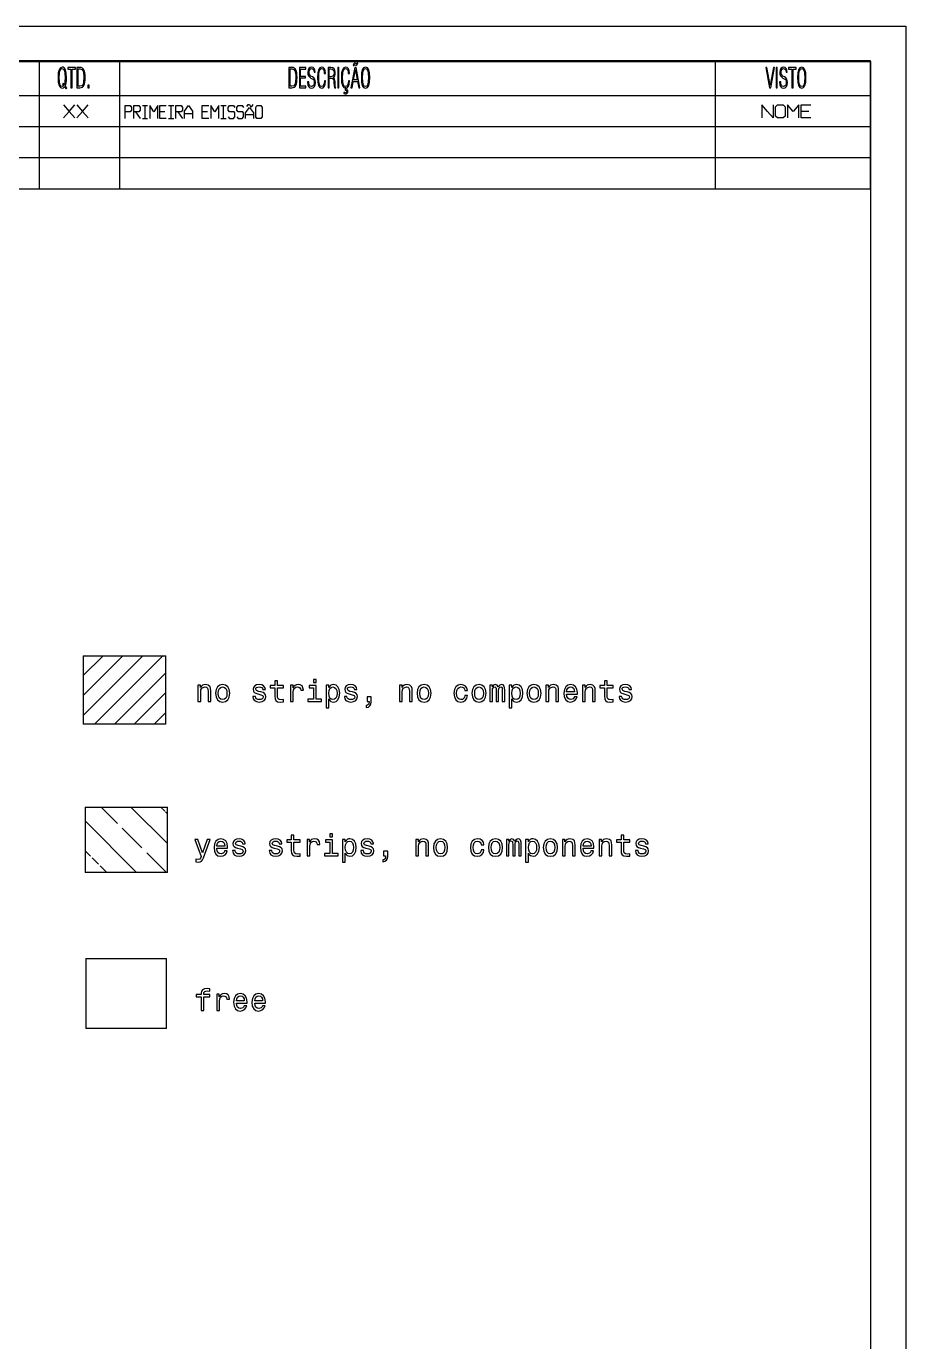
# Model space of a CAD drawing. Extents: x 5 to 415, y 5 to 292.
# Drawn here: x 290 to 415, y 105 to 292 of the extents above; entities that cross this region are included whole.
import ezdxf

# ---------------------------------------------------------------- set-up
doc = ezdxf.new("R2010")
doc.units = 0
doc.header["$MEASUREMENT"] = 0
doc.linetypes.add('DASHED', pattern=[15, 12, -3])
doc.layers.get('0').update_dxf_attribs({"linetype": 'CONTINUOUS'})

msp = doc.modelspace()

# ---------------------------------------------------------------- linework, layer by layer
at = {"color": 7}
for p, q in [((20, 292), (415, 292)), ((415, 292), (415, 5)), ((25, 287), (410, 287)), ((410.02, 287.11), (232.02, 287.11)), ((410, 287), (410, 10)), ((410.02, 282.13), (232.02, 282.13)), ((410.02, 277.71), (232.02, 277.71)), ((410.02, 273.29), (232.02, 273.29)), ((410.02, 268.87), (232.02, 268.87))]:
    msp.add_line(p, q, dxfattribs=at)
at = {"color": 7, "ltscale": 0.124476}
for p, q in [((291.85, 287.11), (291.85, 282.13)), ((303.29, 287.11), (303.29, 282.13)), ((387.92, 287.11), (387.92, 282.13))]:
    msp.add_line(p, q, dxfattribs=at)
at = {"color": 7, "ltscale": 0.345435}
msp.add_line((410.02, 273.29), (410.02, 287.11), dxfattribs=at)
at = {"color": 7, "ltscale": 0.345434}
msp.add_line((410.02, 268.87), (410.02, 282.69), dxfattribs=at)
at = {"color": 7, "ltscale": 0.110479}
for p, q in [((291.85, 282.13), (291.85, 277.71)), ((303.29, 282.13), (303.29, 277.71)), ((387.92, 282.13), (387.92, 277.71)), ((291.85, 277.71), (291.85, 273.29)), ((303.29, 277.71), (303.29, 273.29)), ((387.92, 277.71), (387.92, 273.29)), ((291.85, 273.29), (291.85, 268.87)), ((303.29, 273.29), (303.29, 268.87)), ((387.92, 273.29), (387.92, 268.87))]:
    msp.add_line(p, q, dxfattribs=at)
at = {"color": 7, "ltscale": 0.299024}
msp.add_line((298.14, 194.05), (306.6, 202.5), dxfattribs=at)
at = {"color": 7, "ltscale": 0.199024}
msp.add_line((298.14, 196.88), (303.77, 202.5), dxfattribs=at)
at = {"color": 7, "ltscale": 0.099024}
msp.add_line((298.14, 199.7), (300.95, 202.5), dxfattribs=at)
at = {"color": 7, "ltscale": 0.292971}
for p, q in [((298.14, 202.5), (309.86, 202.5)), ((309.86, 192.81), (298.14, 192.81))]:
    msp.add_line(p, q, dxfattribs=at)
at = {"color": 7, "ltscale": 0.242421}
for p, q in [((298.14, 202.5), (298.14, 192.81)), ((309.86, 192.81), (309.86, 202.5))]:
    msp.add_line(p, q, dxfattribs=at)
at = {"color": 7, "ltscale": 0.342835}
msp.add_line((299.73, 192.81), (309.43, 202.5), dxfattribs=at)
at = {"color": 7, "ltscale": 0.258135}
msp.add_line((302.56, 192.81), (309.86, 200.11), dxfattribs=at)
at = {"color": 7, "ltscale": 0.158135}
msp.add_line((305.39, 192.81), (309.86, 197.28), dxfattribs=at)
at = {"color": 7, "ltscale": 0.058135}
msp.add_line((308.22, 192.81), (309.86, 194.45), dxfattribs=at)
at = {"color": 7, "ltscale": 0.292972}
for p, q in [((298.39, 181.01), (310.11, 181.01)), ((310.11, 171.73), (298.39, 171.73))]:
    msp.add_line(p, q, dxfattribs=at)
at = {"color": 7, "ltscale": 0.23215}
for p, q in [((298.39, 181.01), (298.39, 171.73)), ((310.11, 171.73), (310.11, 181.01))]:
    msp.add_line(p, q, dxfattribs=at)
at = {"color": 7, "linetype": 'DASHED', "ltscale": 0.328309}
msp.add_line((309.95, 171.73), (300.67, 181.01), dxfattribs=at)
at = {"color": 7, "ltscale": 0.183951}
msp.add_line((310.11, 175.81), (304.91, 181.01), dxfattribs=at)
at = {"color": 7, "linetype": 'DASHED', "ltscale": 0.033951}
msp.add_line((310.11, 180.05), (309.15, 181.01), dxfattribs=at)
at = {"color": 7, "ltscale": 0.258684}
msp.add_line((305.71, 171.73), (298.39, 179.04), dxfattribs=at)
at = {"color": 7, "linetype": 'DASHED', "ltscale": 0.108684}
msp.add_line((301.47, 171.73), (298.39, 174.8), dxfattribs=at)
at = {"color": 7, "ltscale": 0.286742}
for p, q in [((298.49, 159.5), (309.96, 159.5)), ((309.96, 149.55), (298.49, 149.55))]:
    msp.add_line(p, q, dxfattribs=at)
at = {"color": 7, "ltscale": 0.248641}
for p, q in [((298.49, 159.5), (298.49, 149.55)), ((309.96, 149.55), (309.96, 159.5))]:
    msp.add_line(p, q, dxfattribs=at)
at = {"color": 7}
for points in [[(295.48, 283.38), (295.73, 283.09), (295.82, 283.26), (295.58, 283.53), (295.66, 283.72), (295.71, 283.96), (295.74, 284.27), (295.75, 284.64), (295.71, 285.33), (295.67, 285.6), (295.61, 285.82), (295.53, 285.99), (295.43, 286.11), (295.3, 286.18), (295.15, 286.21), (294.88, 286.11), (294.7, 285.83), (294.59, 285.37), (294.56, 284.71), (294.59, 284.05), (294.7, 283.58), (294.88, 283.3), (295.14, 283.21), (295.33, 283.25)], [(296.39, 283.27), (296.56, 283.27), (296.56, 285.92), (297.02, 285.92), (297.02, 286.15), (295.93, 286.15), (295.93, 285.92), (296.39, 285.92)], [(297.24, 283.27), (297.66, 283.27), (297.85, 283.28), (298.01, 283.35), (298.14, 283.45), (298.24, 283.6), (298.31, 283.79), (298.36, 284.04), (298.39, 284.35), (298.4, 284.71), (298.39, 285.07), (298.36, 285.37), (298.31, 285.62), (298.24, 285.82), (298.14, 285.97), (298.01, 286.07), (297.85, 286.13), (297.66, 286.15), (297.24, 286.15)], [(327.35, 283.27), (327.77, 283.27), (327.96, 283.28), (328.12, 283.35), (328.25, 283.45), (328.35, 283.6), (328.42, 283.79), (328.47, 284.04), (328.5, 284.35), (328.51, 284.71), (328.5, 285.07), (328.47, 285.37), (328.42, 285.62), (328.35, 285.82), (328.25, 285.97), (328.12, 286.07), (327.96, 286.13), (327.77, 286.15), (327.35, 286.15)], [(328.85, 283.27), (329.78, 283.27), (329.78, 283.49), (329.02, 283.49), (329.02, 284.66), (329.7, 284.66), (329.7, 284.88), (329.02, 284.88), (329.02, 285.92), (329.78, 285.92), (329.78, 286.15), (328.85, 286.15)], [(330.01, 284.09), (330.05, 283.7), (330.16, 283.43), (330.34, 283.26), (330.57, 283.21), (330.81, 283.26), (330.99, 283.42), (331.1, 283.67), (331.14, 284.01), (331.11, 284.28), (331.03, 284.49), (330.89, 284.66), (330.69, 284.8), (330.47, 284.93), (330.31, 285.09), (330.24, 285.25), (330.22, 285.45), (330.25, 285.66), (330.32, 285.83), (330.44, 285.94), (330.59, 285.98), (330.73, 285.95), (330.83, 285.85), (330.9, 285.68), (330.93, 285.46), (331.09, 285.46), (331.09, 285.48), (331.06, 285.78), (330.96, 286.01), (330.79, 286.16), (330.58, 286.21), (330.37, 286.15), (330.2, 285.99), (330.09, 285.76), (330.05, 285.46), (330.07, 285.19), (330.15, 284.97), (330.29, 284.8), (330.48, 284.65), (330.68, 284.54), (330.84, 284.42), (330.94, 284.24), (330.97, 284.01), (330.94, 283.77), (330.86, 283.59), (330.73, 283.47), (330.56, 283.43), (330.4, 283.48), (330.29, 283.6), (330.21, 283.81), (330.18, 284.09)], [(332.58, 284.23), (332.41, 284.23), (332.37, 283.89), (332.28, 283.64), (332.16, 283.48), (332.01, 283.43), (331.82, 283.51), (331.69, 283.75), (331.61, 284.15), (331.59, 284.71), (331.61, 285.27), (331.69, 285.66), (331.82, 285.9), (332.01, 285.99), (332.16, 285.94), (332.28, 285.81), (332.36, 285.6), (332.39, 285.31), (332.57, 285.31), (332.52, 285.69), (332.41, 285.97), (332.23, 286.14), (332.01, 286.21), (331.74, 286.11), (331.55, 285.83), (331.45, 285.37), (331.41, 284.71), (331.45, 284.05), (331.55, 283.58), (331.74, 283.3), (332.01, 283.21), (332.24, 283.27), (332.41, 283.47), (332.52, 283.79)], [(332.92, 283.27), (333.09, 283.27), (333.09, 284.61), (333.4, 284.61), (333.57, 284.57), (333.68, 284.47), (333.73, 284.27), (333.75, 283.99), (333.77, 283.52), (333.82, 283.27), (334.01, 283.27), (333.95, 283.4), (333.93, 283.59), (333.91, 284.09), (333.89, 284.33), (333.85, 284.51), (333.76, 284.64), (333.64, 284.73), (333.78, 284.83), (333.87, 284.98), (333.92, 285.18), (333.94, 285.43), (333.9, 285.75), (333.79, 285.97), (333.59, 286.11), (333.31, 286.15), (332.92, 286.15)], [(334.3, 283.27), (334.47, 283.27), (334.47, 286.15), (334.3, 286.15)], [(335.98, 284.23), (335.81, 284.23), (335.77, 283.89), (335.69, 283.64), (335.57, 283.48), (335.41, 283.43), (335.22, 283.51), (335.09, 283.75), (335.02, 284.15), (334.99, 284.71), (335.02, 285.27), (335.09, 285.66), (335.22, 285.9), (335.41, 285.99), (335.56, 285.94), (335.68, 285.81), (335.76, 285.6), (335.8, 285.31), (335.97, 285.31), (335.92, 285.69), (335.81, 285.97), (335.64, 286.14), (335.41, 286.21), (335.14, 286.11), (334.96, 285.83), (334.85, 285.37), (334.82, 284.71), (334.85, 284.05), (334.96, 283.58), (335.14, 283.3), (335.41, 283.21), (335.64, 283.27), (335.81, 283.47), (335.93, 283.79)], [(336.18, 283.27), (336.33, 283.27), (336.51, 284.17), (337.12, 284.17), (337.29, 283.27), (337.46, 283.27), (336.92, 286.15), (336.72, 286.15)], [(337.14, 286.81), (337.05, 286.81), (337.01, 286.71), (336.94, 286.68), (336.88, 286.7), (336.78, 286.74), (336.71, 286.76), (336.57, 286.67), (336.5, 286.42), (336.59, 286.42), (336.63, 286.51), (336.69, 286.54), (336.74, 286.53), (336.85, 286.48), (336.92, 286.46), (337.06, 286.55)], [(337.65, 284.71), (337.68, 284.05), (337.79, 283.58), (337.97, 283.3), (338.25, 283.21), (338.51, 283.3), (338.7, 283.58), (338.81, 284.05), (338.84, 284.71), (338.81, 285.37), (338.7, 285.83), (338.51, 286.11), (338.25, 286.21), (337.97, 286.11), (337.79, 285.83), (337.68, 285.37)], [(395.64, 283.27), (395.83, 283.27), (396.38, 286.15), (396.22, 286.15), (395.74, 283.62), (395.28, 286.15), (395.11, 286.15)], [(396.59, 283.27), (396.76, 283.27), (396.76, 286.15), (396.59, 286.15)], [(397.08, 284.09), (397.12, 283.7), (397.23, 283.43), (397.41, 283.26), (397.64, 283.21), (397.88, 283.26), (398.06, 283.42), (398.17, 283.67), (398.21, 284.01), (398.18, 284.28), (398.1, 284.49), (397.96, 284.66), (397.76, 284.8), (397.54, 284.93), (397.38, 285.09), (397.31, 285.25), (397.29, 285.45), (397.32, 285.66), (397.4, 285.83), (397.51, 285.94), (397.66, 285.98), (397.8, 285.95), (397.9, 285.85), (397.97, 285.68), (398, 285.46), (398.16, 285.46), (398.16, 285.48), (398.13, 285.78), (398.03, 286.01), (397.86, 286.16), (397.65, 286.21), (397.44, 286.15), (397.27, 285.99), (397.16, 285.76), (397.12, 285.46), (397.14, 285.19), (397.22, 284.97), (397.36, 284.8), (397.55, 284.65), (397.75, 284.54), (397.91, 284.42), (398.01, 284.24), (398.04, 284.01), (398.01, 283.77), (397.93, 283.59), (397.8, 283.47), (397.63, 283.43), (397.47, 283.48), (397.36, 283.6), (397.28, 283.81), (397.25, 284.09)], [(398.83, 283.27), (399, 283.27), (399, 285.92), (399.46, 285.92), (399.46, 286.15), (398.37, 286.15), (398.37, 285.92), (398.83, 285.92)], [(399.64, 284.71), (399.67, 284.05), (399.78, 283.58), (399.97, 283.3), (400.24, 283.21), (400.5, 283.3), (400.69, 283.58), (400.8, 284.05), (400.83, 284.71), (400.8, 285.37), (400.69, 285.83), (400.5, 286.11), (400.24, 286.21), (399.97, 286.11), (399.78, 285.83), (399.67, 285.37)], [(295.35, 283.53), (295.15, 283.43), (294.96, 283.51), (294.83, 283.75), (294.76, 284.15), (294.73, 284.71), (294.76, 285.27), (294.83, 285.66), (294.96, 285.9), (295.15, 285.99), (295.34, 285.9), (295.47, 285.66), (295.54, 285.27), (295.57, 284.71), (295.54, 284.13), (295.45, 283.69), (295.26, 283.9), (295.17, 283.74)], [(297.41, 283.48), (297.41, 285.94), (297.65, 285.94), (297.93, 285.87), (298.11, 285.66), (298.19, 285.28), (298.21, 285.02), (298.22, 284.71), (298.19, 284.13), (298.11, 283.75), (297.93, 283.55), (297.65, 283.48)], [(327.52, 283.48), (327.52, 285.94), (327.76, 285.94), (328.04, 285.87), (328.22, 285.66), (328.3, 285.28), (328.32, 285.02), (328.33, 284.71), (328.3, 284.13), (328.22, 283.75), (328.04, 283.55), (327.76, 283.48)], [(333.09, 284.82), (333.09, 285.94), (333.3, 285.94), (333.51, 285.9), (333.66, 285.81), (333.75, 285.65), (333.78, 285.4), (333.74, 285.12), (333.65, 284.94), (333.48, 284.85), (333.26, 284.82)], [(336.54, 284.39), (336.81, 285.83), (337.08, 284.39)], [(337.82, 284.71), (337.85, 285.27), (337.92, 285.66), (338.06, 285.9), (338.25, 285.99), (338.43, 285.9), (338.56, 285.66), (338.64, 285.27), (338.66, 284.71), (338.64, 284.15), (338.56, 283.75), (338.43, 283.51), (338.25, 283.43), (338.06, 283.51), (337.92, 283.75), (337.85, 284.15)], [(399.81, 284.71), (399.84, 285.27), (399.91, 285.66), (400.05, 285.9), (400.24, 285.99), (400.42, 285.9), (400.56, 285.66), (400.63, 285.27), (400.66, 284.71), (400.63, 284.15), (400.56, 283.75), (400.42, 283.51), (400.24, 283.43), (400.05, 283.51), (399.91, 283.75), (399.84, 284.15)], [(298.77, 283.27), (298.96, 283.27), (298.96, 283.61), (298.77, 283.61)], [(335.18, 282.6), (335.18, 282.44), (335.32, 282.4), (335.42, 282.39), (335.56, 282.41), (335.66, 282.48), (335.71, 282.59), (335.73, 282.73), (335.72, 282.88), (335.66, 282.98), (335.58, 283.05), (335.46, 283.07), (335.46, 283.27), (335.37, 283.27), (335.37, 282.9), (335.41, 282.91), (335.53, 282.86), (335.57, 282.72), (335.53, 282.61), (335.42, 282.56), (335.32, 282.58)], [(323.57, 279.15), (323.38, 278.88), (322.82, 278.88), (322.64, 279.15), (322.64, 280.48), (322.82, 280.75), (323.38, 280.75), (323.57, 280.48)], [(397.86, 279.24), (397.59, 278.97), (396.79, 278.97), (396.52, 279.24), (396.52, 280.57), (396.79, 280.84), (397.59, 280.84), (397.86, 280.57)], [(314.44, 196.02), (314.83, 196.02), (314.83, 197.36), (314.86, 197.67), (314.99, 197.9), (315.18, 198.03), (315.44, 198.09), (315.65, 198.04), (315.78, 197.93), (315.85, 197.73), (315.87, 197.47), (315.87, 196.02), (316.25, 196.02), (316.25, 197.55), (316.23, 197.86), (316.15, 198.11), (315.9, 198.35), (315.5, 198.43), (315.28, 198.4), (315.09, 198.32), (314.93, 198.18), (314.81, 197.99), (314.81, 198.35), (314.44, 198.35)], [(316.93, 197.18), (317, 196.66), (317.2, 196.27), (317.52, 196.02), (317.94, 195.94), (318.36, 196.02), (318.68, 196.26), (318.88, 196.65), (318.95, 197.18), (318.88, 197.71), (318.68, 198.1), (318.36, 198.34), (317.94, 198.43), (317.52, 198.34), (317.2, 198.1), (317, 197.71)], [(323.39, 197.38), (323.02, 197.46), (322.75, 197.56), (322.66, 197.77), (322.68, 197.91), (322.77, 198.01), (322.92, 198.08), (323.13, 198.1), (323.34, 198.08), (323.5, 198), (323.6, 197.88), (323.64, 197.73), (324.02, 197.73), (324.02, 197.74), (323.95, 198.02), (323.77, 198.24), (323.5, 198.38), (323.13, 198.43), (322.77, 198.38), (322.5, 198.23), (322.33, 198.02), (322.28, 197.75), (322.32, 197.49), (322.44, 197.31), (322.64, 197.18), (322.93, 197.09), (323.35, 196.99), (323.61, 196.88), (323.68, 196.79), (323.7, 196.66), (323.67, 196.5), (323.56, 196.38), (323.39, 196.31), (323.17, 196.28), (322.93, 196.31), (322.76, 196.4), (322.64, 196.54), (322.59, 196.75), (322.23, 196.75), (322.29, 196.4), (322.46, 196.15), (322.74, 196), (323.13, 195.94), (323.54, 196), (323.84, 196.15), (324.02, 196.39), (324.08, 196.71), (324.04, 196.98), (323.9, 197.17), (323.68, 197.29)], [(325.36, 197.94), (325.36, 196.78), (325.39, 196.41), (325.51, 196.15), (325.75, 195.99), (326.16, 195.94), (326.61, 195.96), (326.61, 196.29), (326.28, 196.27), (325.99, 196.3), (325.83, 196.41), (325.76, 196.59), (325.74, 196.85), (325.74, 197.94), (326.61, 197.94), (326.61, 198.27), (325.74, 198.27), (325.74, 198.95), (325.36, 198.95), (325.36, 198.27), (324.71, 198.27), (324.71, 197.94)], [(327.6, 196.02), (327.98, 196.02), (327.98, 197.35), (328.02, 197.67), (328.13, 197.9), (328.33, 198.04), (328.58, 198.09), (328.77, 198.06), (328.91, 197.97), (329, 197.82), (329.03, 197.62), (329.41, 197.62), (329.36, 197.97), (329.22, 198.23), (328.98, 198.38), (328.66, 198.43), (328.44, 198.39), (328.25, 198.31), (328.08, 198.16), (327.94, 197.96), (327.94, 198.35), (327.6, 198.35)], [(331.22, 196.34), (331.22, 198.27), (330.24, 198.27), (330.24, 197.94), (330.84, 197.94), (330.84, 196.34), (330.06, 196.34), (330.06, 196.02), (332.01, 196.02), (332.01, 196.34)], [(331.23, 199.13), (330.83, 199.13), (330.83, 198.7), (331.23, 198.7)], [(333.02, 197.99), (333.02, 198.35), (332.64, 198.35), (332.64, 195.13), (333.02, 195.13), (333.02, 196.38), (333.15, 196.18), (333.3, 196.04), (333.69, 195.94), (334.05, 196.02), (334.33, 196.27), (334.52, 196.66), (334.59, 197.19), (334.52, 197.71), (334.33, 198.1), (334.05, 198.34), (333.69, 198.43), (333.48, 198.4), (333.3, 198.32), (333.15, 198.18)], [(336.4, 197.38), (336.03, 197.46), (335.76, 197.56), (335.67, 197.77), (335.7, 197.91), (335.79, 198.01), (335.93, 198.08), (336.14, 198.1), (336.35, 198.08), (336.51, 198), (336.61, 197.88), (336.66, 197.73), (337.03, 197.73), (337.03, 197.74), (336.96, 198.02), (336.78, 198.24), (336.51, 198.38), (336.14, 198.43), (335.78, 198.38), (335.51, 198.23), (335.34, 198.02), (335.29, 197.75), (335.33, 197.49), (335.45, 197.31), (335.65, 197.18), (335.94, 197.09), (336.36, 196.99), (336.62, 196.88), (336.69, 196.79), (336.72, 196.66), (336.68, 196.5), (336.57, 196.38), (336.4, 196.31), (336.18, 196.28), (335.94, 196.31), (335.77, 196.4), (335.65, 196.54), (335.6, 196.75), (335.24, 196.75), (335.3, 196.4), (335.47, 196.15), (335.76, 196), (336.14, 195.94), (336.55, 196), (336.85, 196.15), (337.03, 196.39), (337.1, 196.71), (337.05, 196.98), (336.91, 197.17), (336.69, 197.29)], [(343.07, 196.02), (343.45, 196.02), (343.45, 197.36), (343.49, 197.67), (343.61, 197.9), (343.81, 198.03), (344.07, 198.09), (344.28, 198.04), (344.41, 197.93), (344.47, 197.73), (344.49, 197.47), (344.49, 196.02), (344.87, 196.02), (344.87, 197.55), (344.86, 197.86), (344.78, 198.11), (344.52, 198.35), (344.12, 198.43), (343.9, 198.4), (343.72, 198.32), (343.56, 198.18), (343.43, 197.99), (343.43, 198.35), (343.07, 198.35)], [(345.56, 197.18), (345.63, 196.66), (345.83, 196.27), (346.14, 196.02), (346.57, 195.94), (346.99, 196.02), (347.3, 196.26), (347.5, 196.65), (347.57, 197.18), (347.5, 197.71), (347.3, 198.1), (346.99, 198.34), (346.57, 198.43), (346.14, 198.34), (345.83, 198.1), (345.63, 197.71)], [(352.36, 197.58), (352.73, 197.58), (352.65, 197.92), (352.47, 198.19), (352.18, 198.36), (351.8, 198.43), (351.39, 198.34), (351.07, 198.1), (350.87, 197.71), (350.8, 197.18), (350.87, 196.66), (351.06, 196.27), (351.37, 196.02), (351.79, 195.94), (352.16, 196.01), (352.45, 196.19), (352.65, 196.47), (352.74, 196.85), (352.37, 196.85), (352.31, 196.61), (352.19, 196.43), (352.01, 196.32), (351.8, 196.28), (351.54, 196.34), (351.35, 196.51), (351.23, 196.79), (351.19, 197.19), (351.23, 197.58), (351.35, 197.86), (351.55, 198.03), (351.8, 198.1), (352.03, 198.06), (352.2, 197.96), (352.31, 197.79)], [(353.37, 197.18), (353.44, 196.66), (353.63, 196.27), (353.95, 196.02), (354.37, 195.94), (354.79, 196.02), (355.11, 196.26), (355.31, 196.65), (355.38, 197.18), (355.31, 197.71), (355.11, 198.1), (354.79, 198.34), (354.37, 198.43), (353.95, 198.34), (353.63, 198.1), (353.44, 197.71)], [(355.93, 196.02), (356.28, 196.02), (356.28, 197.58), (356.3, 197.81), (356.37, 197.98), (356.47, 198.08), (356.6, 198.12), (356.7, 198.08), (356.77, 198), (356.8, 197.85), (356.82, 197.65), (356.82, 196.02), (357.14, 196.02), (357.14, 197.58), (357.17, 197.81), (357.23, 197.97), (357.34, 198.08), (357.46, 198.12), (357.57, 198.08), (357.64, 198), (357.68, 197.65), (357.68, 196.02), (358.03, 196.02), (358.03, 197.63), (358.01, 197.96), (357.94, 198.22), (357.8, 198.37), (357.58, 198.43), (357.31, 198.34), (357.11, 198.09), (356.95, 198.34), (356.68, 198.43), (356.44, 198.34), (356.27, 198.1), (356.27, 198.35), (355.93, 198.35)], [(359.04, 197.99), (359.04, 198.35), (358.66, 198.35), (358.66, 195.13), (359.04, 195.13), (359.04, 196.38), (359.18, 196.18), (359.33, 196.04), (359.71, 195.94), (360.07, 196.02), (360.36, 196.27), (360.54, 196.66), (360.61, 197.19), (360.54, 197.71), (360.36, 198.1), (360.07, 198.34), (359.71, 198.43), (359.5, 198.4), (359.32, 198.32), (359.17, 198.18)], [(361.17, 197.18), (361.24, 196.66), (361.44, 196.27), (361.76, 196.02), (362.18, 195.94), (362.6, 196.02), (362.92, 196.26), (363.11, 196.65), (363.19, 197.18), (363.11, 197.71), (362.92, 198.1), (362.6, 198.34), (362.18, 198.43), (361.76, 198.34), (361.44, 198.1), (361.24, 197.71)], [(363.89, 196.02), (364.27, 196.02), (364.27, 197.36), (364.31, 197.67), (364.43, 197.9), (364.63, 198.03), (364.89, 198.09), (365.09, 198.04), (365.22, 197.93), (365.29, 197.73), (365.31, 197.47), (365.31, 196.02), (365.69, 196.02), (365.69, 197.55), (365.67, 197.86), (365.6, 198.11), (365.34, 198.35), (364.94, 198.43), (364.72, 198.4), (364.54, 198.32), (364.38, 198.18), (364.25, 197.99), (364.25, 198.35), (363.89, 198.35)], [(366.82, 197.08), (368.35, 197.08), (368.35, 197.25), (368.28, 197.75), (368.09, 198.12), (367.79, 198.35), (367.39, 198.43), (366.99, 198.34), (366.69, 198.1), (366.5, 197.71), (366.43, 197.19), (366.49, 196.66), (366.69, 196.27), (366.98, 196.02), (367.37, 195.94), (367.71, 196), (367.99, 196.15), (368.19, 196.38), (368.31, 196.69), (367.93, 196.69), (367.85, 196.52), (367.74, 196.39), (367.42, 196.28), (367.17, 196.33), (366.99, 196.48), (366.87, 196.73), (366.82, 197.06)], [(369.09, 196.02), (369.47, 196.02), (369.47, 197.36), (369.51, 197.67), (369.64, 197.9), (369.83, 198.03), (370.09, 198.09), (370.3, 198.04), (370.43, 197.93), (370.49, 197.73), (370.52, 197.47), (370.52, 196.02), (370.9, 196.02), (370.9, 197.55), (370.88, 197.86), (370.8, 198.11), (370.55, 198.35), (370.15, 198.43), (369.93, 198.4), (369.74, 198.32), (369.58, 198.18), (369.46, 197.99), (369.46, 198.35), (369.09, 198.35)], [(372.21, 197.94), (372.21, 196.78), (372.23, 196.41), (372.35, 196.15), (372.59, 195.99), (373.01, 195.94), (373.45, 195.96), (373.45, 196.29), (373.13, 196.27), (372.83, 196.3), (372.67, 196.41), (372.6, 196.59), (372.59, 196.85), (372.59, 197.94), (373.45, 197.94), (373.45, 198.27), (372.59, 198.27), (372.59, 198.95), (372.21, 198.95), (372.21, 198.27), (371.55, 198.27), (371.55, 197.94)], [(375.43, 197.38), (375.07, 197.46), (374.79, 197.56), (374.7, 197.77), (374.73, 197.91), (374.82, 198.01), (374.97, 198.08), (375.18, 198.1), (375.38, 198.08), (375.54, 198), (375.65, 197.88), (375.69, 197.73), (376.06, 197.73), (376.06, 197.74), (376, 198.02), (375.82, 198.24), (375.54, 198.38), (375.18, 198.43), (374.81, 198.38), (374.54, 198.23), (374.38, 198.02), (374.32, 197.75), (374.36, 197.49), (374.48, 197.31), (374.68, 197.18), (374.97, 197.09), (375.4, 196.99), (375.66, 196.88), (375.72, 196.79), (375.75, 196.66), (375.71, 196.5), (375.61, 196.38), (375.44, 196.31), (375.21, 196.28), (374.98, 196.31), (374.8, 196.4), (374.69, 196.54), (374.64, 196.75), (374.27, 196.75), (374.33, 196.4), (374.51, 196.15), (374.79, 196), (375.18, 195.94), (375.59, 196), (375.88, 196.15), (376.07, 196.39), (376.13, 196.71), (376.08, 196.98), (375.95, 197.17), (375.73, 197.29)], [(317.32, 197.19), (317.36, 197.58), (317.48, 197.86), (317.68, 198.03), (317.94, 198.09), (318.2, 198.03), (318.4, 197.86), (318.52, 197.58), (318.56, 197.19), (318.52, 196.79), (318.4, 196.51), (318.2, 196.34), (317.94, 196.28), (317.68, 196.34), (317.48, 196.51), (317.36, 196.79)], [(333.62, 196.28), (333.37, 196.34), (333.18, 196.51), (333.06, 196.79), (333.02, 197.19), (333.06, 197.58), (333.18, 197.86), (333.37, 198.03), (333.62, 198.09), (333.85, 198.03), (334.04, 197.85), (334.16, 197.57), (334.2, 197.19), (334.16, 196.8), (334.04, 196.51), (333.85, 196.34)], [(338.46, 196.02), (338.75, 196.02), (338.75, 195.94), (338.73, 195.74), (338.66, 195.59), (338.54, 195.49), (338.36, 195.45), (338.36, 195.15), (338.66, 195.22), (338.88, 195.38), (339.01, 195.64), (339.06, 195.98), (339.06, 196.67), (338.46, 196.67)], [(345.95, 197.19), (345.99, 197.58), (346.11, 197.86), (346.3, 198.03), (346.57, 198.09), (346.83, 198.03), (347.02, 197.86), (347.14, 197.58), (347.19, 197.19), (347.14, 196.79), (347.02, 196.51), (346.83, 196.34), (346.57, 196.28), (346.3, 196.34), (346.11, 196.51), (345.99, 196.79)], [(353.76, 197.19), (353.79, 197.58), (353.92, 197.86), (354.11, 198.03), (354.37, 198.09), (354.63, 198.03), (354.83, 197.86), (354.95, 197.58), (354.99, 197.19), (354.95, 196.79), (354.83, 196.51), (354.63, 196.34), (354.37, 196.28), (354.11, 196.34), (353.92, 196.51), (353.79, 196.79)], [(359.64, 196.28), (359.39, 196.34), (359.2, 196.51), (359.09, 196.79), (359.05, 197.19), (359.09, 197.58), (359.2, 197.86), (359.39, 198.03), (359.64, 198.09), (359.88, 198.03), (360.06, 197.85), (360.18, 197.57), (360.22, 197.19), (360.18, 196.8), (360.06, 196.51), (359.88, 196.34)], [(361.56, 197.19), (361.6, 197.58), (361.72, 197.86), (361.92, 198.03), (362.18, 198.09), (362.44, 198.03), (362.63, 197.86), (362.76, 197.58), (362.8, 197.19), (362.76, 196.79), (362.63, 196.51), (362.44, 196.34), (362.18, 196.28), (361.92, 196.34), (361.72, 196.51), (361.6, 196.79)], [(366.82, 197.4), (366.87, 197.69), (366.99, 197.91), (367.17, 198.05), (367.4, 198.1), (367.63, 198.05), (367.8, 197.91), (367.91, 197.69), (367.95, 197.4)], [(315.74, 176.42), (315.08, 174.51), (314.43, 176.42), (314.01, 176.42), (314.89, 173.97), (314.81, 173.75), (314.69, 173.61), (314.49, 173.56), (314.14, 173.6), (314.14, 173.24), (314.51, 173.2), (314.77, 173.24), (314.96, 173.34), (315.09, 173.53), (315.21, 173.8), (316.15, 176.42)], [(317.12, 175.15), (318.64, 175.15), (318.64, 175.33), (318.57, 175.83), (318.38, 176.2), (318.08, 176.42), (317.68, 176.5), (317.29, 176.42), (316.98, 176.18), (316.79, 175.78), (316.72, 175.26), (316.79, 174.73), (316.98, 174.34), (317.28, 174.1), (317.67, 174.02), (318, 174.07), (318.28, 174.22), (318.48, 174.46), (318.6, 174.77), (318.22, 174.77), (318.15, 174.59), (318.03, 174.46), (317.71, 174.36), (317.47, 174.41), (317.28, 174.56), (317.16, 174.81), (317.12, 175.14)], [(317.12, 175.47), (317.17, 175.77), (317.28, 175.99), (317.46, 176.12), (317.69, 176.17), (317.92, 176.12), (318.1, 175.99), (318.21, 175.77), (318.25, 175.47)], [(320.52, 175.45), (320.16, 175.54), (319.88, 175.64), (319.79, 175.84), (319.82, 175.99), (319.91, 176.09), (320.06, 176.15), (320.27, 176.18), (320.47, 176.15), (320.63, 176.08), (320.74, 175.96), (320.78, 175.8), (321.15, 175.8), (321.15, 175.81), (321.09, 176.09), (320.91, 176.31), (320.63, 176.45), (320.27, 176.5), (319.9, 176.45), (319.63, 176.31), (319.47, 176.1), (319.41, 175.83), (319.45, 175.57), (319.57, 175.39), (319.77, 175.26), (320.06, 175.17), (320.49, 175.06), (320.74, 174.96), (320.81, 174.87), (320.84, 174.74), (320.8, 174.58), (320.7, 174.46), (320.53, 174.38), (320.3, 174.36), (320.07, 174.38), (319.89, 174.47), (319.78, 174.62), (319.73, 174.82), (319.36, 174.82), (319.42, 174.48), (319.6, 174.23), (319.88, 174.07), (320.27, 174.02), (320.68, 174.07), (320.97, 174.23), (321.16, 174.47), (321.22, 174.78), (321.17, 175.06), (321.04, 175.24), (320.82, 175.36)], [(325.73, 175.45), (325.36, 175.54), (325.09, 175.64), (325, 175.84), (325.02, 175.99), (325.12, 176.09), (325.26, 176.15), (325.47, 176.18), (325.68, 176.15), (325.84, 176.08), (325.94, 175.96), (325.98, 175.8), (326.36, 175.8), (326.36, 175.81), (326.29, 176.09), (326.11, 176.31), (325.84, 176.45), (325.47, 176.5), (325.11, 176.45), (324.84, 176.31), (324.67, 176.1), (324.62, 175.83), (324.66, 175.57), (324.78, 175.39), (324.98, 175.26), (325.27, 175.17), (325.69, 175.06), (325.95, 174.96), (326.02, 174.87), (326.04, 174.74), (326.01, 174.58), (325.9, 174.46), (325.73, 174.38), (325.51, 174.36), (325.27, 174.38), (325.1, 174.47), (324.98, 174.62), (324.93, 174.82), (324.57, 174.82), (324.63, 174.48), (324.8, 174.23), (325.08, 174.07), (325.47, 174.02), (325.88, 174.07), (326.18, 174.23), (326.36, 174.47), (326.43, 174.78), (326.38, 175.06), (326.24, 175.24), (326.02, 175.36)], [(327.7, 176.02), (327.7, 174.86), (327.73, 174.48), (327.85, 174.22), (328.09, 174.07), (328.5, 174.02), (328.95, 174.04), (328.95, 174.37), (328.63, 174.34), (328.33, 174.38), (328.17, 174.49), (328.1, 174.67), (328.08, 174.92), (328.08, 176.02), (328.95, 176.02), (328.95, 176.34), (328.08, 176.34), (328.08, 177.02), (327.7, 177.02), (327.7, 176.34), (327.05, 176.34), (327.05, 176.02)], [(329.94, 174.1), (330.32, 174.1), (330.32, 175.43), (330.36, 175.75), (330.48, 175.98), (330.67, 176.12), (330.92, 176.16), (331.11, 176.13), (331.25, 176.05), (331.34, 175.9), (331.37, 175.7), (331.76, 175.7), (331.7, 176.05), (331.56, 176.3), (331.32, 176.45), (331, 176.5), (330.78, 176.47), (330.59, 176.38), (330.42, 176.24), (330.29, 176.04), (330.29, 176.42), (329.94, 176.42)], [(333.56, 174.42), (333.56, 176.34), (332.58, 176.34), (332.58, 176.02), (333.18, 176.02), (333.18, 174.42), (332.4, 174.42), (332.4, 174.1), (334.35, 174.1), (334.35, 174.42)], [(333.57, 177.2), (333.17, 177.2), (333.17, 176.77), (333.57, 176.77)], [(335.36, 176.06), (335.36, 176.42), (334.98, 176.42), (334.98, 173.2), (335.36, 173.2), (335.36, 174.46), (335.49, 174.25), (335.65, 174.12), (336.03, 174.02), (336.39, 174.1), (336.67, 174.35), (336.86, 174.74), (336.93, 175.26), (336.86, 175.79), (336.67, 176.18), (336.39, 176.42), (336.03, 176.5), (335.82, 176.48), (335.64, 176.4), (335.49, 176.26)], [(335.96, 174.36), (335.71, 174.42), (335.52, 174.59), (335.4, 174.87), (335.36, 175.26), (335.4, 175.65), (335.52, 175.93), (335.71, 176.1), (335.96, 176.16), (336.19, 176.1), (336.38, 175.93), (336.5, 175.65), (336.54, 175.26), (336.5, 174.87), (336.38, 174.59), (336.19, 174.42)], [(338.74, 175.45), (338.37, 175.54), (338.1, 175.64), (338.01, 175.84), (338.04, 175.99), (338.13, 176.09), (338.27, 176.15), (338.49, 176.18), (338.69, 176.15), (338.85, 176.08), (338.95, 175.96), (339, 175.8), (339.37, 175.8), (339.37, 175.81), (339.3, 176.09), (339.13, 176.31), (338.85, 176.45), (338.49, 176.5), (338.12, 176.45), (337.85, 176.31), (337.68, 176.1), (337.63, 175.83), (337.67, 175.57), (337.79, 175.39), (337.99, 175.26), (338.28, 175.17), (338.7, 175.06), (338.96, 174.96), (339.03, 174.87), (339.06, 174.74), (339.02, 174.58), (338.91, 174.46), (338.74, 174.38), (338.52, 174.36), (338.28, 174.38), (338.11, 174.47), (337.99, 174.62), (337.95, 174.82), (337.58, 174.82), (337.64, 174.48), (337.82, 174.23), (338.1, 174.07), (338.49, 174.02), (338.89, 174.07), (339.19, 174.23), (339.37, 174.47), (339.44, 174.78), (339.39, 175.06), (339.26, 175.24), (339.03, 175.36)], [(345.41, 174.1), (345.79, 174.1), (345.79, 175.44), (345.83, 175.75), (345.96, 175.97), (346.15, 176.11), (346.41, 176.16), (346.62, 176.12), (346.75, 176), (346.81, 175.81), (346.83, 175.55), (346.83, 174.1), (347.21, 174.1), (347.21, 175.63), (347.2, 175.93), (347.12, 176.19), (346.86, 176.42), (346.47, 176.5), (346.24, 176.47), (346.06, 176.39), (345.9, 176.25), (345.77, 176.07), (345.77, 176.42), (345.41, 176.42)], [(347.9, 175.26), (347.97, 174.73), (348.17, 174.34), (348.48, 174.1), (348.91, 174.02), (349.33, 174.1), (349.64, 174.34), (349.84, 174.73), (349.91, 175.26), (349.84, 175.79), (349.64, 176.18), (349.33, 176.42), (348.91, 176.5), (348.48, 176.42), (348.17, 176.18), (347.97, 175.79)], [(348.29, 175.26), (348.33, 175.65), (348.45, 175.93), (348.64, 176.11), (348.91, 176.17), (349.17, 176.11), (349.36, 175.94), (349.48, 175.65), (349.53, 175.26), (349.48, 174.87), (349.36, 174.58), (349.17, 174.41), (348.91, 174.36), (348.64, 174.41), (348.45, 174.58), (348.33, 174.87)], [(354.7, 175.65), (355.07, 175.65), (354.99, 176), (354.81, 176.27), (354.52, 176.44), (354.14, 176.5), (353.73, 176.42), (353.41, 176.18), (353.21, 175.78), (353.14, 175.25), (353.21, 174.73), (353.4, 174.34), (353.71, 174.1), (354.13, 174.02), (354.5, 174.08), (354.79, 174.27), (354.99, 174.55), (355.08, 174.93), (354.71, 174.93), (354.65, 174.69), (354.53, 174.51), (354.35, 174.39), (354.14, 174.36), (353.88, 174.42), (353.69, 174.59), (353.57, 174.87), (353.53, 175.27), (353.57, 175.66), (353.69, 175.94), (353.89, 176.11), (354.14, 176.17), (354.37, 176.13), (354.54, 176.03), (354.65, 175.87)], [(355.71, 175.26), (355.78, 174.73), (355.98, 174.34), (356.29, 174.1), (356.71, 174.02), (357.13, 174.1), (357.45, 174.34), (357.65, 174.73), (357.72, 175.26), (357.65, 175.79), (357.45, 176.18), (357.13, 176.42), (356.71, 176.5), (356.29, 176.42), (355.98, 176.18), (355.78, 175.79)], [(356.1, 175.26), (356.14, 175.65), (356.26, 175.93), (356.45, 176.11), (356.71, 176.17), (356.97, 176.11), (357.17, 175.94), (357.29, 175.65), (357.33, 175.26), (357.29, 174.87), (357.17, 174.58), (356.97, 174.41), (356.71, 174.36), (356.45, 174.41), (356.26, 174.58), (356.14, 174.87)], [(358.27, 174.1), (358.62, 174.1), (358.62, 175.65), (358.64, 175.89), (358.71, 176.05), (358.81, 176.15), (358.94, 176.19), (359.04, 176.16), (359.11, 176.07), (359.14, 175.93), (359.16, 175.73), (359.16, 174.1), (359.49, 174.1), (359.49, 175.65), (359.51, 175.88), (359.57, 176.05), (359.68, 176.15), (359.81, 176.19), (359.91, 176.16), (359.98, 176.07), (360.02, 175.73), (360.02, 174.1), (360.37, 174.1), (360.37, 175.7), (360.35, 176.04), (360.28, 176.29), (360.14, 176.45), (359.92, 176.5), (359.65, 176.42), (359.45, 176.17), (359.29, 176.41), (359.02, 176.5), (358.78, 176.42), (358.61, 176.18), (358.61, 176.42), (358.27, 176.42)], [(361.38, 176.06), (361.38, 176.42), (361, 176.42), (361, 173.2), (361.38, 173.2), (361.38, 174.46), (361.52, 174.25), (361.67, 174.12), (362.05, 174.02), (362.41, 174.1), (362.7, 174.35), (362.88, 174.74), (362.95, 175.26), (362.88, 175.79), (362.7, 176.18), (362.41, 176.42), (362.05, 176.5), (361.84, 176.48), (361.66, 176.4), (361.51, 176.26)], [(361.98, 174.36), (361.73, 174.42), (361.54, 174.59), (361.43, 174.87), (361.39, 175.26), (361.43, 175.65), (361.54, 175.93), (361.73, 176.1), (361.98, 176.16), (362.22, 176.1), (362.4, 175.93), (362.52, 175.65), (362.56, 175.26), (362.52, 174.87), (362.4, 174.59), (362.22, 174.42)], [(363.51, 175.26), (363.58, 174.73), (363.78, 174.34), (364.1, 174.1), (364.52, 174.02), (364.94, 174.1), (365.26, 174.34), (365.46, 174.73), (365.53, 175.26), (365.46, 175.79), (365.26, 176.18), (364.94, 176.42), (364.52, 176.5), (364.1, 176.42), (363.78, 176.18), (363.58, 175.79)], [(363.9, 175.26), (363.94, 175.65), (364.06, 175.93), (364.26, 176.11), (364.52, 176.17), (364.78, 176.11), (364.98, 175.94), (365.1, 175.65), (365.14, 175.26), (365.1, 174.87), (364.98, 174.58), (364.78, 174.41), (364.52, 174.36), (364.26, 174.41), (364.06, 174.58), (363.94, 174.87)], [(366.23, 174.1), (366.61, 174.1), (366.61, 175.44), (366.65, 175.75), (366.77, 175.97), (366.97, 176.11), (367.23, 176.16), (367.44, 176.12), (367.56, 176), (367.63, 175.81), (367.65, 175.55), (367.65, 174.1), (368.03, 174.1), (368.03, 175.63), (368.01, 175.93), (367.94, 176.19), (367.68, 176.42), (367.28, 176.5), (367.06, 176.47), (366.88, 176.39), (366.72, 176.25), (366.59, 176.07), (366.59, 176.42), (366.23, 176.42)], [(369.16, 175.15), (370.69, 175.15), (370.69, 175.33), (370.62, 175.83), (370.43, 176.2), (370.13, 176.42), (369.73, 176.5), (369.33, 176.42), (369.03, 176.18), (368.84, 175.78), (368.77, 175.26), (368.83, 174.73), (369.03, 174.34), (369.32, 174.1), (369.71, 174.02), (370.05, 174.07), (370.33, 174.22), (370.53, 174.46), (370.65, 174.77), (370.27, 174.77), (370.19, 174.59), (370.08, 174.46), (369.76, 174.36), (369.51, 174.41), (369.33, 174.56), (369.21, 174.81), (369.16, 175.14)], [(369.16, 175.47), (369.21, 175.77), (369.33, 175.99), (369.51, 176.12), (369.74, 176.17), (369.97, 176.12), (370.15, 175.99), (370.25, 175.77), (370.29, 175.47)], [(371.43, 174.1), (371.81, 174.1), (371.81, 175.44), (371.85, 175.75), (371.98, 175.97), (372.17, 176.11), (372.43, 176.16), (372.64, 176.12), (372.77, 176), (372.83, 175.81), (372.86, 175.55), (372.86, 174.1), (373.24, 174.1), (373.24, 175.63), (373.22, 175.93), (373.14, 176.19), (372.89, 176.42), (372.49, 176.5), (372.27, 176.47), (372.08, 176.39), (371.92, 176.25), (371.8, 176.07), (371.8, 176.42), (371.43, 176.42)], [(374.55, 176.02), (374.55, 174.86), (374.57, 174.48), (374.69, 174.22), (374.94, 174.07), (375.35, 174.02), (375.8, 174.04), (375.8, 174.37), (375.47, 174.34), (375.17, 174.38), (375.01, 174.49), (374.94, 174.67), (374.93, 174.92), (374.93, 176.02), (375.8, 176.02), (375.8, 176.34), (374.93, 176.34), (374.93, 177.02), (374.55, 177.02), (374.55, 176.34), (373.89, 176.34), (373.89, 176.02)], [(377.78, 175.45), (377.41, 175.54), (377.14, 175.64), (377.04, 175.84), (377.07, 175.99), (377.16, 176.09), (377.31, 176.15), (377.52, 176.18), (377.72, 176.15), (377.88, 176.08), (377.99, 175.96), (378.03, 175.8), (378.4, 175.8), (378.4, 175.81), (378.34, 176.09), (378.16, 176.31), (377.88, 176.45), (377.52, 176.5), (377.15, 176.45), (376.88, 176.31), (376.72, 176.1), (376.66, 175.83), (376.7, 175.57), (376.82, 175.39), (377.02, 175.26), (377.31, 175.17), (377.74, 175.06), (378, 174.96), (378.06, 174.87), (378.09, 174.74), (378.05, 174.58), (377.95, 174.46), (377.78, 174.38), (377.55, 174.36), (377.32, 174.38), (377.14, 174.47), (377.03, 174.62), (376.98, 174.82), (376.61, 174.82), (376.67, 174.48), (376.85, 174.23), (377.13, 174.07), (377.52, 174.02), (377.93, 174.07), (378.22, 174.23), (378.41, 174.47), (378.47, 174.78), (378.42, 175.06), (378.29, 175.24), (378.07, 175.36)], [(340.8, 174.1), (341.09, 174.1), (341.09, 174.02), (341.07, 173.81), (341, 173.66), (340.88, 173.57), (340.7, 173.52), (340.7, 173.23), (341, 173.3), (341.22, 173.46), (341.35, 173.71), (341.4, 174.05), (341.4, 174.75), (340.8, 174.75)], [(314.88, 154.02), (314.88, 152.1), (315.26, 152.1), (315.26, 154.02), (316.13, 154.02), (316.13, 154.35), (315.26, 154.35), (315.26, 154.49), (315.29, 154.66), (315.39, 154.78), (315.56, 154.85), (315.81, 154.87), (316.13, 154.86), (316.13, 155.18), (315.72, 155.21), (315.35, 155.17), (315.09, 155.05), (314.93, 154.85), (314.88, 154.56), (314.88, 154.35), (314.19, 154.35), (314.19, 154.02)], [(317.1, 152.1), (317.48, 152.1), (317.48, 153.43), (317.52, 153.75), (317.64, 153.98), (317.83, 154.12), (318.08, 154.16), (318.27, 154.13), (318.42, 154.05), (318.5, 153.9), (318.53, 153.7), (318.92, 153.7), (318.87, 154.05), (318.72, 154.3), (318.49, 154.45), (318.16, 154.51), (317.94, 154.47), (317.75, 154.38), (317.58, 154.24), (317.45, 154.04), (317.45, 154.42), (317.1, 154.42)], [(319.89, 153.15), (321.42, 153.15), (321.42, 153.33), (321.35, 153.83), (321.16, 154.2), (320.86, 154.42), (320.46, 154.51), (320.06, 154.42), (319.76, 154.18), (319.57, 153.78), (319.5, 153.26), (319.56, 152.73), (319.76, 152.34), (320.05, 152.1), (320.44, 152.02), (320.78, 152.08), (321.06, 152.22), (321.26, 152.46), (321.38, 152.77), (321, 152.77), (320.92, 152.59), (320.81, 152.46), (320.49, 152.36), (320.24, 152.41), (320.06, 152.56), (319.94, 152.81), (319.89, 153.14)], [(319.89, 153.47), (319.94, 153.77), (320.06, 153.99), (320.24, 154.12), (320.47, 154.17), (320.7, 154.12), (320.88, 153.99), (320.98, 153.77), (321.02, 153.47)], [(322.5, 153.15), (324.02, 153.15), (324.02, 153.33), (323.95, 153.83), (323.76, 154.2), (323.46, 154.42), (323.06, 154.51), (322.67, 154.42), (322.36, 154.18), (322.17, 153.78), (322.1, 153.26), (322.16, 152.73), (322.36, 152.34), (322.66, 152.1), (323.05, 152.02), (323.38, 152.08), (323.66, 152.22), (323.86, 152.46), (323.98, 152.77), (323.6, 152.77), (323.53, 152.59), (323.41, 152.46), (323.09, 152.36), (322.85, 152.41), (322.66, 152.56), (322.54, 152.81), (322.5, 153.14)], [(322.5, 153.47), (322.54, 153.77), (322.66, 153.99), (322.84, 154.12), (323.07, 154.17), (323.3, 154.12), (323.48, 153.99), (323.59, 153.77), (323.62, 153.47)]]:
    msp.add_lwpolyline(points, close=True, dxfattribs=at)
for points in [[(295.34, 278.97), (296.14, 279.9), (296.94, 280.84)], [(295.34, 280.84), (296.14, 279.9), (296.94, 278.97)], [(297.21, 278.97), (298.01, 279.9), (298.81, 280.84)], [(297.21, 280.84), (298.01, 279.9), (298.81, 278.97)], [(304.07, 278.88), (304.07, 279.82), (304.07, 280.75), (304.81, 280.75), (305, 280.48), (305, 280.08), (304.81, 279.82), (304.07, 279.82)], [(305.3, 278.88), (305.3, 279.82), (305.3, 280.75), (306.05, 280.75), (306.23, 280.48), (306.23, 280.08), (306.05, 279.82), (305.3, 279.82)], [(306.54, 280.75), (307.28, 280.75)], [(306.91, 278.88), (306.91, 279.82), (306.91, 280.75)], [(308.71, 278.88), (308.71, 279.82), (308.71, 280.75), (308.15, 279.82), (307.59, 280.75), (307.59, 279.82), (307.59, 278.88)], [(309.94, 278.88), (309.01, 278.88), (309.01, 279.82), (309.01, 280.75), (309.94, 280.75)], [(310.24, 280.75), (310.99, 280.75)], [(310.62, 278.88), (310.62, 279.82), (310.62, 280.75)], [(311.29, 278.88), (311.29, 279.82), (311.29, 280.75), (312.04, 280.75), (312.23, 280.48), (312.23, 280.08), (312.04, 279.82), (311.29, 279.82)], [(312.53, 278.88), (312.53, 279.95), (313.09, 280.75), (313.65, 279.95), (313.65, 278.88)], [(315.97, 278.88), (315.04, 278.88), (315.04, 279.82), (315.04, 280.75), (315.97, 280.75)], [(317.39, 278.88), (317.39, 279.82), (317.39, 280.75), (316.83, 279.82), (316.27, 280.75), (316.27, 279.82), (316.27, 278.88)], [(317.69, 280.75), (318.44, 280.75)], [(318.07, 278.88), (318.07, 279.82), (318.07, 280.75)], [(318.74, 279.15), (318.93, 278.88), (319.49, 278.88), (319.68, 279.15), (319.68, 279.68), (319.58, 279.82), (318.93, 279.82), (318.74, 280.08), (318.74, 280.48), (318.93, 280.75), (319.49, 280.75), (319.68, 280.48)], [(319.98, 279.15), (320.17, 278.88), (320.73, 278.88), (320.91, 279.15), (320.91, 279.68), (320.82, 279.82), (320.17, 279.82), (319.98, 280.08), (319.98, 280.48), (320.17, 280.75), (320.73, 280.75), (320.91, 280.48)], [(321.21, 278.88), (321.21, 279.68), (321.77, 280.48), (322.33, 279.68), (322.33, 278.88)], [(321.4, 280.62), (321.57, 280.88), (321.74, 280.88), (321.91, 280.62), (322.11, 280.62), (322.26, 280.88)], [(396.17, 280.84), (396.17, 279.9), (396.17, 278.97), (395.37, 279.9), (394.57, 280.84), (394.57, 279.9), (394.57, 278.97)], [(399.81, 278.97), (399.81, 279.9), (399.81, 280.84), (399.01, 279.9), (398.21, 280.84), (398.21, 279.9), (398.21, 278.97)], [(401.51, 278.97), (400.17, 278.97), (400.17, 279.9), (400.17, 280.84), (401.51, 280.84)], [(305.58, 279.82), (306.23, 278.88)], [(306.54, 278.88), (307.28, 278.88)], [(309.75, 279.82), (309.01, 279.82)], [(310.24, 278.88), (310.99, 278.88)], [(311.57, 279.82), (312.23, 278.88)], [(313.65, 279.55), (312.53, 279.55)], [(315.78, 279.82), (315.04, 279.82)], [(317.69, 278.88), (318.44, 278.88)], [(322.33, 279.42), (321.21, 279.42)], [(401.24, 279.9), (400.17, 279.9)]]:
    msp.add_lwpolyline(points, dxfattribs=at)

doc.saveas('drawing.dxf')
